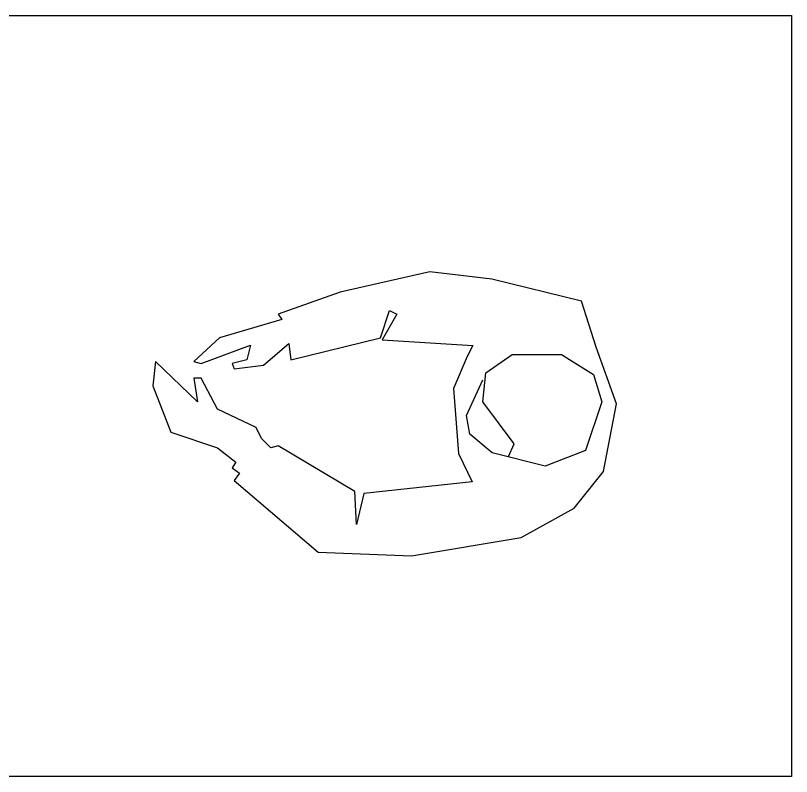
# Model space of a CAD drawing. Header units: millimetres. Extents: x -9564 to 100419, y -25359 to 24346.
# Drawn here: x 8090 to 8825, y 19236 to 19957 of the extents above; entities that cross this region are included whole.
import ezdxf

# ---------------------------------------------------------------- set-up
doc = ezdxf.new("R2010")
doc.units = ezdxf.units.MM
doc.header["$LTSCALE"] = 100
doc.layers.add('freecads.com', color=7, linetype='Continuous')

msp = doc.modelspace()

# ---------------------------------------------------------------- linework, layer by layer
at = {"color": 3}
for p, q in [((8024.817, 19957.317), (8824.817, 19957.317)), ((8824.817, 19957.317), (8824.817, 19236.317)), ((8824.817, 19236.317), (8023.388, 19236.317))]:
    msp.add_line(p, q, dxfattribs=at)
at = {"layer": 'freecads.com'}
for p, q in [((8482.099, 19714.323), (8397.188, 19695.247)), ((8541.017, 19707.387), (8482.099, 19714.323)), ((8625.929, 19686.576), (8541.017, 19707.387)), ((8397.188, 19695.247), (8338.269, 19674.437)), ((8639.792, 19643.222), (8625.929, 19686.576)), ((8435.311, 19651.893), (8443.976, 19677.906)), ((8443.976, 19677.906), (8450.907, 19674.437)), ((8341.735, 19669.235), (8282.817, 19651.893)), ((8338.269, 19674.437), (8341.735, 19669.235)), ((8450.907, 19674.437), (8437.044, 19650.159)), ((8282.817, 19651.893), (8258.557, 19629.348)), ((8350.4, 19631.083), (8435.311, 19651.893)), ((8437.044, 19650.159), (8522.863, 19644.508)), ((8265.488, 19627.614), (8312.276, 19644.956)), ((8312.276, 19644.956), (8308.81, 19631.083)), ((8324.406, 19625.88), (8348.667, 19646.69)), ((8348.667, 19646.69), (8350.4, 19631.083)), ((8522.863, 19644.508), (8517.417, 19634.351)), ((8658.854, 19589.462), (8639.792, 19643.222)), ((8517.417, 19634.351), (8504.436, 19604.003)), ((8535.34, 19618.635), (8560.079, 19636.285)), ((8560.079, 19636.285), (8606.867, 19636.285)), ((8606.867, 19636.285), (8637.11, 19617.259)), ((8222.142, 19629.371), (8219.739, 19606.317)), ((8262.022, 19591.197), (8222.142, 19629.371)), ((8258.557, 19629.348), (8265.488, 19627.614)), ((8308.81, 19631.083), (8294.947, 19627.614)), ((8294.947, 19627.614), (8296.68, 19622.412)), ((8296.68, 19622.412), (8324.406, 19625.88)), ((8532.353, 19591.197), (8535.34, 19618.635)), ((8265.488, 19613.741), (8258.557, 19613.741)), ((8258.557, 19613.741), (8262.022, 19591.197)), ((8281.084, 19584.26), (8265.488, 19613.741)), ((8516.966, 19578.227), (8532.445, 19612.104)), ((8637.11, 19617.259), (8644.991, 19591.197)), ((8219.739, 19606.317), (8236.563, 19562.61)), ((8504.436, 19604.003), (8509.24, 19542.257)), ((8561.89, 19551.619), (8532.353, 19591.197)), ((8644.991, 19591.197), (8629.739, 19545.087)), ((8646.724, 19525.298), (8658.854, 19589.462)), ((8317.475, 19566.918), (8281.084, 19584.26)), ((8519.914, 19560.553), (8516.966, 19578.227)), ((8322.673, 19556.513), (8317.475, 19566.918)), ((8236.563, 19562.61), (8281.084, 19547.842)), ((8541.29, 19542.878), (8519.914, 19560.553)), ((8331.338, 19547.842), (8322.673, 19556.513)), ((8556.731, 19539.432), (8561.89, 19551.619)), ((8281.084, 19547.842), (8298.413, 19533.969)), ((8338.269, 19549.576), (8331.338, 19547.842)), ((8411.051, 19506.222), (8338.269, 19549.576)), ((8629.739, 19545.087), (8591.411, 19530.358)), ((8509.24, 19542.257), (8522.126, 19515.629)), ((8591.411, 19530.358), (8541.29, 19542.878)), ((8298.413, 19533.969), (8294.947, 19528.766)), ((8294.947, 19528.766), (8301.879, 19523.564)), ((8301.879, 19523.564), (8296.68, 19516.627)), ((8618.997, 19490.614), (8646.724, 19525.298)), ((8296.68, 19516.627), (8376.393, 19448.994)), ((8522.126, 19515.629), (8419.715, 19504.488)), ((8412.784, 19475.007), (8411.051, 19506.222)), ((8419.715, 19504.488), (8412.784, 19475.007)), ((8568.744, 19462.867), (8618.997, 19490.614)), ((8464.77, 19445.525), (8568.744, 19462.867)), ((8376.393, 19448.994), (8464.77, 19445.525))]:
    msp.add_line(p, q, dxfattribs=at)

doc.saveas('drawing.dxf')
